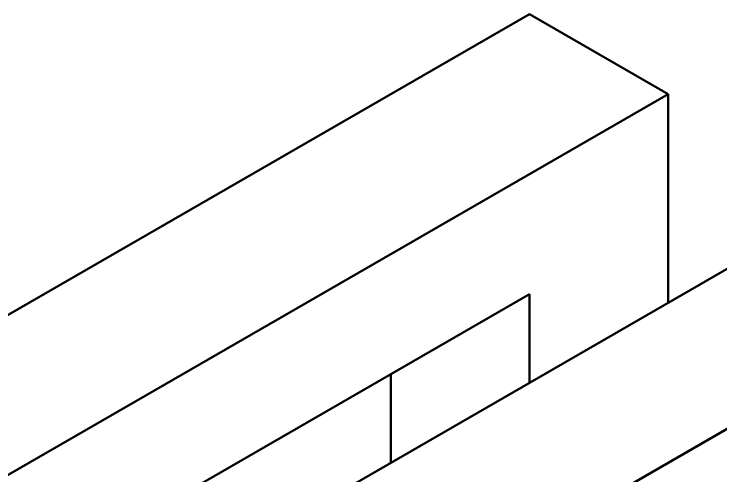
# Model space of a CAD drawing. Header units: millimetres. Extents: x 0 to 420, y 0 to 297.
# Drawn here: x 264.69 to 285.28, y 156.34 to 169.81 of the extents above; entities that cross this region are included whole.
import ezdxf

# ---------------------------------------------------------------- set-up
doc = ezdxf.new("R2010")
doc.units = ezdxf.units.MM
doc.header["$LTSCALE"] = 0.75
doc.layers.add('Visible', color=7, linetype='Continuous', lineweight=50)

msp = doc.modelspace()

# ---------------------------------------------------------------- linework, layer by layer
at = {"layer": 'Visible', "extrusion": (0, 0.816497, 0.57735)}
for p, q in [((279.705, 169.808), (257.481, 156.977)), ((283.745, 167.475), (279.705, 169.808)), ((283.745, 167.475), (261.522, 154.644)), ((283.745, 161.394), (283.745, 167.475)), ((289.082, 164.475), (267.364, 151.936)), ((293.122, 162.142), (271.404, 149.603)), ((279.705, 161.643), (264.271, 152.732)), ((279.705, 159.061), (279.705, 161.643)), ((275.664, 156.728), (275.664, 159.31))]:
    msp.add_line(p, q, dxfattribs=at)

doc.saveas('drawing.dxf')
